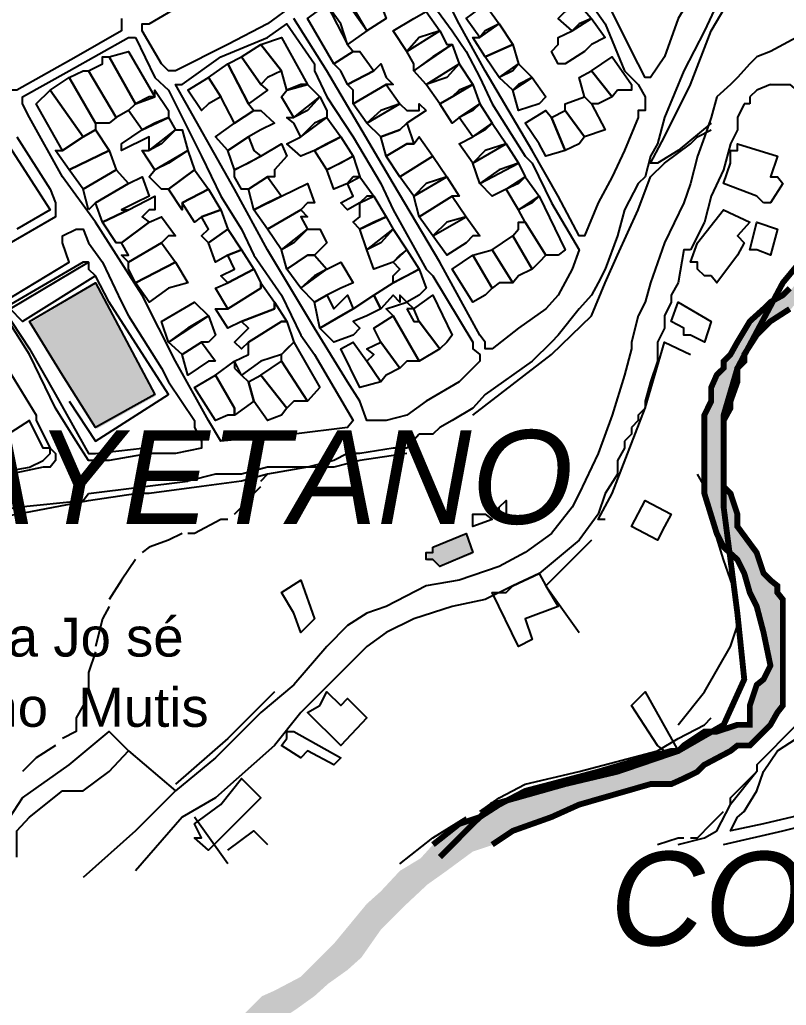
# Model space of a CAD drawing. Header units: millimetres. Extents: x -3588 to 75209, y -3737 to 38254.
# Drawn here: x 27643 to 27800.1, y 4763.8 to 4965.9 of the extents above; entities that cross this region are included whole.
import ezdxf

# ---------------------------------------------------------------- set-up
doc = ezdxf.new("R2010")
doc.units = ezdxf.units.MM
for name, color, linetype in [('H', 250, 'Continuous'), ('P', 253, 'Continuous'), ('T', 7, 'Continuous')]:
    doc.layers.add(name, color=color, linetype=linetype)

msp = doc.modelspace()

# ---------------------------------------------------------------- hatches: boundary and pattern name
at = {"layer": 'H', "linetype": 'Continuous'}
for points in [[(27844.298, 4964.743), (27844.298, 4956.565), (27840.345, 4952.612), (27836.104, 4948.659), (27832.151, 4945.826), (27830.743, 4941.889), (27828.198, 4940.465), (27826.79, 4937.648), (27822.565, 4933.695), (27820.021, 4928.334), (27817.188, 4925.501), (27815.78, 4922.685), (27814.659, 4920.14), (27811.827, 4917.323), (27810.418, 4914.779), (27807.874, 4913.371), (27807.874, 4911.962), (27806.465, 4910.554), (27805.057, 4909.13), (27802.24, 4908.009), (27801.104, 4906.601), (27796.863, 4903.768), (27794.335, 4901.24), (27791.502, 4896.999), (27791.502, 4895.59), (27790.094, 4894.454), (27790.094, 4891.638), (27788.685, 4887.685), (27788.685, 4886.276), (27787.549, 4883.444), (27787.549, 4880.915), (27787.549, 4879.491), (27787.549, 4875.266), (27787.549, 4872.721), (27787.549, 4869.904), (27788.685, 4868.48), (27790.094, 4864.527), (27790.094, 4861.711), (27794.335, 4856.349), (27795.455, 4852.396), (27796.863, 4850.988), (27798.287, 4849.58), (27798.287, 4848.155), (27799.696, 4847.035), (27799.696, 4842.794), (27799.696, 4838.841), (27799.696, 4836.025), (27799.696, 4833.48), (27799.696, 4829.255), (27799.696, 4825.302), (27798.287, 4823.878), (27796.863, 4821.061), (27794.335, 4818.517), (27792.91, 4817.108), (27790.094, 4817.108), (27788.685, 4815.7), (27783.324, 4813.155), (27781.916, 4811.747), (27779.371, 4810.339), (27776.538, 4808.93), (27772.586, 4808.93), (27757.638, 4804.977), (27752.261, 4802.145), (27748.036, 4800.736), (27744.083, 4799.616), (27740.13, 4796.784), (27735.889, 4795.375), (27730.528, 4791.422), (27726.575, 4788.606), (27722.35, 4784.653), (27716.989, 4779.291), (27713.036, 4773.642), (27710.203, 4771.098), (27706.25, 4768.281), (27703.433, 4765.736), (27699.481, 4762.904), (27695.24, 4760.087), (27691.287, 4758.967), (27687.062, 4756.134), (27684.517, 4754.726), (27683.109, 4753.317), (27681.7, 4752.181), (27681.7, 4750.773), (27680.292, 4749.365), (27680.292, 4747.956), (27679.156, 4746.532), (27676.339, 4745.412), (27674.915, 4745.412), (27674.915, 4744.003), (27672.386, 4742.579), (27670.962, 4741.171), (27668.145, 4738.642), (27665.601, 4735.809), (27664.192, 4732.993), (27662.784, 4732.993), (27659.967, 4731.856), (27656.014, 4729.04), (27653.182, 4727.631), (27649.229, 4725.087), (27647.821, 4725.087), (27647.821, 4723.679), (27646.412, 4722.254), (27646.412, 4720.846), (27646.412, 4718.317), (27645.276, 4714.076), (27645.276, 4710.123), (27645.276, 4705.882), (27645.276, 4704.762), (27645.276, 4703.354), (27643.868, 4701.93), (27642.459, 4699.113), (27641.051, 4697.993), (27638.506, 4696.568), (27635.69, 4696.568), (27634.265, 4696.568), (27628.904, 4696.568), (27626.088, 4696.568), (27623.543, 4697.993), (27622.135, 4697.993), (27620.726, 4699.113), (27619.318, 4700.521), (27619.318, 4701.93), (27618.182, 4705.882), (27616.773, 4711.532), (27616.773, 4714.076), (27615.365, 4716.893), (27613.941, 4722.254), (27611.412, 4726.207), (27609.988, 4727.631), (27609.988, 4729.04), (27608.579, 4729.04), (27604.627, 4730.448), (27601.81, 4730.448), (27600.402, 4730.448), (27598.993, 4729.04), (27597.857, 4727.631), (27596.449, 4726.207), (27595.04, 4725.087), (27593.616, 4723.679), (27592.208, 4719.438), (27591.087, 4716.893), (27588.255, 4711.532), (27585.438, 4705.882), (27584.302, 4700.521), (27582.894, 4696.568), (27582.894, 4695.16), (27584.302, 4693.752), (27584.302, 4692.343), (27585.438, 4691.207), (27586.846, 4689.799), (27589.663, 4688.39), (27593.616, 4685.558), (27597.857, 4683.029), (27600.402, 4680.196), (27601.81, 4677.668), (27603.218, 4676.244), (27603.218, 4673.427), (27603.218, 4672.019), (27603.218, 4669.474), (27603.218, 4668.066), (27603.218, 4665.233), (27600.402, 4662.704), (27597.857, 4657.343), (27595.04, 4653.102), (27586.846, 4643.788), (27578.669, 4634.186), (27571.883, 4626.008), (27565.113, 4617.814), (27558.344, 4611.044), (27557.208, 4608.5), (27555.799, 4605.683), (27549.014, 4594.945), (27546.197, 4589.583), (27543.652, 4585.358), (27542.244, 4583.934), (27539.427, 4582.814), (27535.475, 4581.406), (27531.234, 4579.981), (27528.689, 4579.981), (27527.281, 4579.981), (27524.464, 4579.981), (27523.328, 4579.981), (27521.919, 4579.981), (27517.694, 4581.406), (27515.15, 4582.814), (27510.909, 4586.767), (27508.364, 4588.175), (27505.548, 4588.175), (27504.139, 4588.175), (27501.595, 4588.175), (27496.233, 4586.767), (27488.04, 4585.358), (27482.678, 4583.934), (27475.909, 4582.814), (27470.259, 4581.406), (27464.898, 4581.406), (27462.354, 4581.406), (27459.537, 4582.814), (27456.72, 4583.934), (27452.767, 4585.358), (27449.935, 4588.175), (27447.39, 4590.72), (27444.573, 4593.536), (27442.029, 4594.945), (27437.804, 4598.898), (27432.443, 4603.139), (27429.61, 4604.259), (27427.065, 4607.092), (27422.84, 4612.453), (27421.704, 4615.269), (27421.704, 4616.694), (27422.84, 4616.694), (27425.657, 4617.814), (27427.065, 4617.814), (27428.49, 4616.694), (27429.61, 4616.694), (27431.018, 4615.269), (27433.851, 4612.453), (27437.804, 4608.5), (27442.029, 4604.259), (27444.573, 4601.73), (27448.814, 4597.489), (27452.767, 4594.945), (27455.584, 4593.536), (27458.129, 4590.72), (27462.354, 4589.583), (27464.898, 4588.175), (27467.715, 4588.175), (27471.668, 4588.175), (27477.045, 4588.175), (27485.223, 4589.583), (27489.464, 4589.583), (27493.417, 4590.72), (27496.233, 4592.128), (27498.778, 4593.536), (27503.003, 4592.128), (27505.548, 4592.128), (27509.789, 4590.72), (27512.317, 4589.583), (27515.15, 4588.175), (27517.694, 4583.934), (27524.464, 4585.358), (27530.113, 4585.358), (27534.066, 4586.767), (27539.427, 4588.175), (27543.652, 4594.945), (27547.605, 4600.306), (27550.438, 4607.092), (27554.391, 4613.861), (27558.344, 4619.222), (27562.569, 4624.584), (27569.338, 4632.777), (27584.302, 4647.741), (27589.663, 4654.511), (27592.208, 4659.872), (27593.616, 4661.28), (27595.04, 4664.113), (27595.04, 4666.657), (27596.449, 4669.474), (27596.449, 4672.019), (27595.04, 4674.835), (27593.616, 4676.244), (27592.208, 4678.788), (27589.663, 4681.605), (27585.438, 4684.437), (27581.485, 4686.982), (27578.669, 4688.39), (27578.669, 4689.799), (27577.532, 4691.207), (27577.532, 4693.752), (27577.532, 4697.993), (27577.532, 4701.93), (27580.077, 4708.715), (27582.894, 4712.668), (27585.438, 4716.893), (27586.846, 4720.846), (27589.663, 4726.207), (27592.208, 4729.04), (27593.616, 4730.448), (27595.04, 4731.856), (27596.449, 4732.993), (27597.857, 4732.993), (27600.402, 4734.401), (27603.218, 4734.401), (27607.171, 4734.401), (27611.412, 4732.993), (27612.532, 4732.993), (27613.941, 4730.448), (27615.365, 4727.631), (27618.182, 4725.087), (27620.726, 4716.893), (27623.543, 4712.668), (27623.543, 4708.715), (27624.951, 4707.307), (27624.951, 4704.762), (27626.088, 4703.354), (27626.088, 4701.93), (27628.904, 4700.521), (27630.313, 4699.113), (27631.737, 4699.113), (27632.857, 4699.113), (27635.69, 4700.521), (27638.506, 4701.93), (27639.643, 4703.354), (27641.051, 4704.762), (27642.459, 4705.882), (27642.459, 4708.715), (27642.459, 4710.123), (27642.459, 4712.668), (27642.459, 4715.485), (27642.459, 4719.438), (27643.868, 4722.254), (27645.276, 4723.679), (27645.276, 4725.087), (27647.821, 4727.631), (27650.637, 4729.04), (27653.182, 4730.448), (27654.59, 4731.856), (27657.423, 4732.993), (27659.967, 4734.401), (27662.784, 4737.218), (27664.192, 4738.642), (27666.737, 4741.171), (27668.145, 4744.003), (27670.962, 4745.412), (27672.386, 4746.532), (27674.915, 4749.365), (27674.915, 4752.181), (27676.339, 4752.181), (27677.748, 4753.317), (27679.156, 4753.317), (27681.7, 4756.134), (27683.109, 4757.542), (27684.517, 4758.967), (27685.925, 4760.087), (27687.062, 4760.087), (27688.47, 4761.495), (27691.287, 4764.328), (27692.711, 4765.736), (27695.24, 4766.857), (27700.617, 4769.689), (27703.433, 4772.506), (27707.386, 4776.459), (27714.156, 4784.653), (27716.989, 4787.181), (27720.942, 4791.422), (27725.167, 4793.967), (27727.711, 4796.784), (27733.36, 4800.736), (27737.313, 4802.145), (27741.266, 4804.977), (27746.9, 4807.506), (27752.261, 4808.93), (27761.591, 4811.747), (27771.177, 4814.292), (27776.538, 4815.7), (27777.963, 4815.7), (27779.371, 4817.108), (27783.324, 4819.941), (27784.732, 4819.941), (27786.141, 4819.941), (27790.094, 4821.061), (27791.502, 4821.061), (27792.91, 4821.061), (27792.91, 4822.469), (27792.91, 4825.302), (27794.335, 4829.255), (27795.455, 4830.663), (27796.863, 4833.48), (27795.455, 4840.266), (27794.335, 4845.627), (27792.91, 4848.155), (27791.502, 4852.396), (27790.094, 4854.941), (27787.549, 4857.758), (27786.141, 4860.59), (27783.324, 4868.48), (27783.324, 4869.904), (27783.324, 4872.721), (27783.324, 4875.266), (27783.324, 4879.491), (27783.324, 4882.035), (27783.324, 4884.852), (27784.732, 4887.685), (27784.732, 4890.229), (27786.141, 4893.046), (27787.549, 4894.454), (27787.549, 4895.59), (27788.685, 4896.999), (27790.094, 4899.815), (27792.91, 4903.768), (27795.455, 4906.601), (27796.863, 4908.009), (27799.696, 4909.13), (27801.104, 4910.554), (27802.24, 4911.962), (27803.649, 4911.962), (27805.057, 4913.371), (27806.465, 4914.779), (27809.01, 4917.323), (27809.01, 4918.732), (27810.418, 4920.14), (27811.827, 4921.564), (27813.235, 4924.093), (27813.235, 4925.501), (27814.659, 4926.926), (27815.78, 4928.334), (27815.78, 4929.454), (27815.78, 4932.287), (27817.188, 4933.695), (27818.612, 4935.104), (27820.021, 4937.648), (27821.429, 4940.465), (27822.565, 4941.889), (27821.429, 4943.009), (27821.429, 4944.418), (27822.565, 4945.826), (27823.973, 4947.25), (27825.382, 4949.779), (27826.79, 4949.779), (27828.198, 4951.203), (27829.335, 4952.612), (27832.151, 4955.428), (27834.984, 4957.973), (27838.937, 4960.79), (27840.345, 4962.214), (27844.298, 4964.743), (27844.298, 4964.743)], [(27658.831, 4882.035), (27645.276, 4903.768), (27658.831, 4911.962), (27670.962, 4888.805), (27658.831, 4882.035), (27658.831, 4882.035)], [(27727.711, 4857.758), (27734.481, 4860.59), (27735.889, 4856.349), (27729.119, 4853.805), (27727.711, 4854.941), (27726.575, 4854.941), (27726.575, 4856.349), (27727.711, 4856.349), (27727.711, 4857.758), (27727.711, 4857.758)]]:
    msp.add_hatch(color=256, dxfattribs=at).paths.add_polyline_path(points)

# ---------------------------------------------------------------- linework, layer by layer
at = {"layer": 'P'}
for points in [[(27769.769, 5011.041), (27772.313, 5005.68), (27775.13, 5001.439), (27776.538, 4997.486), (27780.491, 4990.717), (27785.853, 4982.539), (27784.732, 4981.114), (27781.916, 4977.161), (27780.491, 4970.392), (27777.963, 4966.151), (27775.13, 4958.261), (27772.313, 4954.02), (27771.177, 4954.02), (27769.769, 4956.837), (27762.999, 4970.392), (27756.214, 4981.114), (27749.444, 4992.125), (27742.675, 5005.68), (27744.083, 5006.8), (27764.408, 5019.235), (27765.528, 5019.235), (27765.528, 5016.402), (27769.769, 5011.041)], [(27663.904, 4966.151), (27663.904, 4965.031), (27663.904, 4963.622), (27654.59, 4958.261), (27642.459, 4951.475), (27641.051, 4951.475), (27639.643, 4952.612), (27635.69, 4958.261), (27627.496, 4974.345)], [(27760.167, 4968.983), (27762.999, 4965.031), (27766.952, 4955.428), (27769.769, 4952.612), (27771.177, 4950.067), (27771.177, 4947.25), (27769.769, 4947.25), (27769.769, 4945.826), (27766.952, 4939.057), (27764.408, 4933.695), (27761.591, 4928.334), (27758.758, 4921.564), (27757.638, 4921.564), (27753.397, 4929.742), (27748.036, 4939.057), (27738.434, 4955.428), (27733.072, 4965.031), (27727.711, 4975.753)], [(27724.878, 4972.936), (27731.664, 4963.622), (27734.481, 4959.381), (27737.313, 4954.02), (27739.842, 4948.659), (27746.628, 4937.936), (27748.036, 4936.512), (27751.989, 4928.334), (27757.638, 4918.732), (27756.214, 4914.779), (27753.397, 4909.418), (27750.852, 4906.601), (27745.203, 4902.648), (27739.842, 4898.407), (27738.434, 4898.407), (27738.434, 4899.815), (27737.313, 4901.24), (27729.119, 4916.187), (27719.517, 4932.287), (27705.978, 4955.428), (27699.193, 4966.151)], [(27711.339, 4967.575), (27710.203, 4970.392), (27714.156, 4972.936), (27716.989, 4968.983), (27718.109, 4966.151), (27714.156, 4963.622), (27711.339, 4967.575)], [(27708.795, 4965.031), (27705.978, 4968.983), (27710.203, 4970.392), (27714.156, 4963.622), (27710.203, 4960.79), (27708.795, 4965.031)], [(27784.732, 4944.706), (27777.963, 4939.057), (27773.722, 4936.512), (27772.313, 4936.512), (27775.13, 4941.889), (27780.491, 4952.612), (27784.732, 4963.622), (27788.685, 4970.392)], [(27699.193, 4968.983), (27693.831, 4965.031), (27685.653, 4960.79), (27674.915, 4955.428), (27673.507, 4955.428), (27672.098, 4956.837), (27668.145, 4963.622), (27668.145, 4965.031), (27669.554, 4965.031), (27676.339, 4968.983)], [(27710.203, 4960.79), (27711.339, 4959.381), (27707.386, 4956.837), (27702.025, 4966.151), (27705.978, 4968.983), (27710.203, 4960.79)], [(27738.434, 4963.622), (27737.313, 4962.214), (27734.481, 4966.151), (27738.434, 4968.983), (27741.266, 4965.031), (27738.434, 4963.622)], [(27757.638, 4965.031), (27756.214, 4963.622), (27753.397, 4966.151), (27754.805, 4967.575), (27757.638, 4968.983), (27760.167, 4966.151), (27757.638, 4965.031)], [(27785.853, 4968.983), (27783.324, 4963.622)], [(27724.878, 4962.214), (27722.35, 4959.381), (27719.517, 4963.622), (27723.758, 4966.151), (27726.303, 4967.575), (27729.119, 4963.622), (27724.878, 4962.214)], [(27693.831, 4962.214), (27697.784, 4965.031), (27703.433, 4956.837), (27703.433, 4955.428), (27705.978, 4950.067), (27711.339, 4941.889), (27716.989, 4932.287), (27719.517, 4926.926), (27726.303, 4914.779), (27727.711, 4913.371), (27735.889, 4899.815), (27735.889, 4898.407), (27737.313, 4897.287), (27737.313, 4895.863), (27733.072, 4891.638), (27726.303, 4887.685), (27722.35, 4884.852), (27718.109, 4883.732), (27715.564, 4883.732), (27714.156, 4883.732), (27712.748, 4887.685), (27710.203, 4891.638), (27703.433, 4902.648), (27693.831, 4918.732), (27687.062, 4931.151), (27674.915, 4952.612), (27676.339, 4952.612), (27684.229, 4958.261), (27693.831, 4962.214)], [(27738.434, 4958.261), (27735.889, 4962.214), (27737.313, 4962.214), (27741.266, 4965.031), (27744.083, 4960.79), (27738.434, 4958.261)], [(27760.167, 4960.79), (27758.758, 4959.381), (27754.805, 4956.837), (27753.397, 4956.837), (27751.989, 4959.381), (27753.397, 4960.79), (27753.397, 4962.214), (27756.214, 4963.622), (27760.167, 4966.151), (27762.999, 4962.214), (27760.167, 4960.79)], [(27666.737, 4962.214), (27670.69, 4954.02), (27673.507, 4951.475), (27680.292, 4937.936), (27684.229, 4929.742), (27688.47, 4922.973), (27691.015, 4917.612), (27696.664, 4909.418), (27700.617, 4901.24), (27703.433, 4897.287), (27707.386, 4890.501), (27711.339, 4883.732), (27710.203, 4882.323), (27699.193, 4880.915), (27684.229, 4879.491), (27681.7, 4883.732), (27674.915, 4895.863), (27668.145, 4909.418), (27658.543, 4924.381), (27651.774, 4933.695), (27645.004, 4945.826), (27643.58, 4948.659), (27643.58, 4950.067), (27653.182, 4955.428), (27665.329, 4962.214), (27666.737, 4962.214)], [(27700.617, 4952.612), (27697.784, 4951.475), (27696.664, 4955.428), (27692.423, 4960.79), (27696.664, 4962.214), (27702.025, 4952.612), (27700.617, 4952.612)], [(27727.711, 4958.261), (27723.758, 4955.428), (27723.758, 4956.837), (27722.35, 4959.381), (27729.119, 4963.622), (27730.528, 4960.79), (27731.664, 4960.79), (27727.711, 4958.261)], [(27783.324, 4963.622), (27779.083, 4955.428)], [(27802.24, 4962.214), (27796.863, 4959.381), (27794.047, 4958.261), (27792.638, 4956.837)], [(27693.831, 4954.02), (27692.423, 4952.612), (27688.47, 4958.261), (27692.423, 4960.79), (27696.664, 4955.428), (27693.831, 4954.02)], [(27730.528, 4954.02), (27726.303, 4952.612), (27723.758, 4955.428), (27731.664, 4960.79), (27733.072, 4956.837), (27730.528, 4954.02)], [(27744.083, 4955.428), (27741.266, 4954.02), (27738.434, 4958.261), (27744.083, 4960.79), (27745.203, 4956.837), (27744.083, 4955.428)], [(27665.329, 4947.25), (27662.784, 4945.826), (27657.135, 4955.428), (27659.967, 4956.837), (27659.967, 4958.261), (27661.376, 4958.261), (27666.737, 4948.659), (27665.329, 4947.25)], [(27669.554, 4950.067), (27666.737, 4948.659), (27661.376, 4958.261), (27665.329, 4959.381), (27670.69, 4950.067), (27669.554, 4950.067)], [(27692.423, 4952.612), (27693.831, 4951.475), (27689.878, 4948.659), (27685.653, 4956.837), (27688.47, 4958.261), (27692.423, 4952.612)], [(27708.795, 4955.428), (27707.386, 4956.837), (27711.339, 4959.381), (27712.748, 4959.381), (27715.564, 4955.428), (27710.203, 4952.612), (27708.795, 4955.428)], [(27765.528, 4951.475), (27764.408, 4950.067), (27760.167, 4955.428), (27764.408, 4958.261), (27768.361, 4952.612), (27768.361, 4951.475), (27765.528, 4951.475)], [(27689.878, 4948.659), (27691.015, 4947.25), (27687.062, 4944.706), (27684.229, 4950.067), (27681.7, 4954.02), (27685.653, 4956.837), (27689.878, 4948.659)], [(27718.109, 4952.612), (27711.339, 4948.659), (27711.339, 4951.475), (27710.203, 4952.612), (27715.564, 4955.428), (27716.989, 4956.837), (27718.109, 4954.02), (27719.517, 4952.612), (27718.109, 4952.612)], [(27733.072, 4951.475), (27731.664, 4950.067), (27729.119, 4948.659), (27726.303, 4952.612), (27733.072, 4956.837), (27735.889, 4952.612), (27733.072, 4951.475)], [(27745.203, 4952.612), (27744.083, 4951.475), (27741.266, 4954.02), (27745.203, 4956.837), (27748.036, 4954.02), (27745.203, 4952.612)], [(27792.638, 4956.837), (27790.094, 4954.02)], [(27661.376, 4944.706), (27658.543, 4944.706), (27653.182, 4954.02), (27656.014, 4955.428), (27657.135, 4955.428), (27662.784, 4945.826), (27661.376, 4944.706)], [(27761.591, 4948.659), (27760.167, 4948.659), (27758.758, 4950.067), (27757.638, 4954.02), (27760.167, 4955.428), (27764.408, 4950.067), (27761.591, 4948.659)], [(27779.083, 4955.428), (27775.13, 4945.826)], [(27658.543, 4943.298), (27656.014, 4941.889), (27649.229, 4951.475), (27653.182, 4954.02), (27658.543, 4944.706), (27658.543, 4943.298)], [(27681.7, 4948.659), (27680.292, 4947.25), (27677.459, 4951.475), (27681.7, 4954.02), (27684.229, 4950.067), (27681.7, 4948.659)], [(27702.025, 4947.25), (27699.193, 4945.826), (27696.664, 4950.067), (27697.784, 4951.475), (27702.025, 4952.612), (27704.554, 4950.067), (27702.025, 4947.25)], [(27716.989, 4947.25), (27714.156, 4944.706), (27711.339, 4948.659), (27718.109, 4952.612), (27720.942, 4948.659), (27716.989, 4947.25)], [(27735.889, 4947.25), (27733.072, 4945.826), (27731.664, 4944.706), (27729.119, 4948.659), (27731.664, 4950.067), (27735.889, 4952.612), (27737.313, 4948.659), (27735.889, 4947.25)], [(27749.444, 4948.659), (27745.203, 4947.25), (27744.083, 4951.475), (27748.036, 4954.02), (27750.852, 4950.067), (27749.444, 4948.659)], [(27788.685, 4952.612), (27785.853, 4950.067)], [(27790.094, 4954.02), (27788.685, 4952.612)], [(27796.863, 4952.612), (27794.047, 4951.475), (27792.638, 4950.067)], [(27796.863, 4952.612), (27798.287, 4952.612), (27800.816, 4952.612), (27802.24, 4951.475), (27805.057, 4951.475), (27806.177, 4950.067)], [(27651.774, 4939.057), (27646.412, 4948.659), (27649.229, 4951.475), (27656.014, 4941.889), (27651.774, 4939.057)], [(27670.69, 4944.706), (27668.145, 4943.298), (27665.329, 4947.25), (27666.737, 4948.659), (27670.69, 4950.067), (27670.69, 4951.475), (27673.507, 4947.25), (27673.507, 4945.826), (27670.69, 4944.706)], [(27703.433, 4944.706), (27700.617, 4941.889), (27699.193, 4944.706), (27697.784, 4945.826), (27699.193, 4945.826), (27704.554, 4950.067), (27705.978, 4947.25), (27705.978, 4945.826), (27703.433, 4944.706)], [(27760.167, 4948.659), (27762.999, 4943.298), (27758.758, 4941.889), (27754.805, 4947.25), (27754.805, 4948.659), (27758.758, 4950.067), (27760.167, 4948.659)], [(27785.853, 4950.067), (27784.732, 4945.826)], [(27792.638, 4950.067), (27792.638, 4948.659)], [(27726.303, 4947.25), (27722.35, 4944.706), (27720.942, 4943.298), (27716.989, 4941.889), (27714.156, 4944.706), (27720.942, 4948.659), (27722.35, 4947.25), (27723.758, 4947.25), (27724.878, 4947.25), (27724.878, 4948.659), (27726.303, 4947.25)], [(27738.434, 4943.298), (27735.889, 4941.889), (27733.072, 4945.826), (27737.313, 4948.659), (27739.842, 4944.706), (27738.434, 4943.298)], [(27791.502, 4948.659), (27790.094, 4945.826)], [(27792.638, 4948.659), (27791.502, 4948.659)], [(27692.423, 4943.298), (27689.878, 4941.889), (27685.653, 4939.057), (27683.109, 4941.889), (27687.062, 4944.706), (27691.015, 4947.25), (27692.423, 4947.25), (27695.24, 4944.706), (27692.423, 4943.298)], [(27749.444, 4940.465), (27746.628, 4944.706), (27750.852, 4947.25), (27751.989, 4945.826), (27754.805, 4939.057), (27750.852, 4937.936), (27749.444, 4940.465)], [(27757.638, 4940.465), (27754.805, 4939.057), (27751.989, 4945.826), (27754.805, 4947.25), (27758.758, 4941.889), (27757.638, 4940.465)], [(27672.098, 4940.465), (27669.554, 4939.057), (27669.554, 4941.889), (27663.904, 4939.057), (27663.904, 4940.465), (27668.145, 4943.298), (27673.507, 4945.826), (27674.915, 4943.298), (27672.098, 4940.465)], [(27705.978, 4940.465), (27703.433, 4939.057), (27700.617, 4937.936), (27697.784, 4940.465), (27700.617, 4941.889), (27705.978, 4945.826), (27708.795, 4941.889), (27705.978, 4940.465)], [(27723.758, 4940.465), (27722.35, 4940.465), (27718.109, 4937.936), (27716.989, 4941.889), (27720.942, 4943.298), (27722.35, 4944.706), (27723.758, 4940.465)], [(27738.434, 4939.057), (27735.889, 4936.512), (27733.072, 4940.465), (27735.889, 4941.889), (27739.842, 4944.706), (27742.675, 4940.465), (27738.434, 4939.057)], [(27775.13, 4945.826), (27773.722, 4940.465), (27772.313, 4937.936)], [(27784.732, 4945.826), (27783.324, 4941.889)], [(27790.094, 4944.706), (27790.094, 4943.298), (27788.685, 4940.465)], [(27790.094, 4945.826), (27790.094, 4944.706)], [(27653.182, 4935.104), (27650.365, 4939.057), (27651.774, 4939.057), (27656.014, 4941.889), (27658.543, 4943.298), (27661.376, 4939.057), (27653.182, 4935.104)], [(27673.507, 4936.512), (27670.69, 4935.104), (27668.145, 4939.057), (27669.554, 4939.057), (27674.915, 4943.298), (27676.339, 4943.298), (27677.459, 4939.057), (27673.507, 4936.512)], [(27735.889, 4884.852), (27751.989, 4897.287), (27760.167, 4905.177), (27762.999, 4911.962), (27765.528, 4917.612), (27769.769, 4926.926), (27772.313, 4933.695), (27775.13, 4936.512), (27780.491, 4940.465), (27781.916, 4941.889), (27784.732, 4943.298)], [(27642.459, 4941.889), (27649.229, 4931.151), (27650.365, 4928.334), (27650.365, 4926.926), (27650.365, 4925.501), (27634.265, 4916.187)], [(27639.643, 4941.889), (27649.229, 4926.926), (27642.459, 4922.973)], [(27689.878, 4936.512), (27687.062, 4935.104), (27685.653, 4939.057), (27689.878, 4941.889), (27691.015, 4939.057), (27692.423, 4937.936), (27689.878, 4936.512)], [(27689.878, 4931.151), (27688.47, 4931.151), (27687.062, 4933.695), (27687.062, 4935.104), (27692.423, 4937.936), (27696.664, 4940.465), (27697.784, 4937.936), (27695.24, 4935.104), (27695.24, 4933.695), (27693.831, 4933.695), (27689.878, 4931.151)], [(27708.795, 4936.512), (27705.978, 4935.104), (27703.433, 4939.057), (27708.795, 4941.889), (27711.339, 4937.936), (27708.795, 4936.512)], [(27720.942, 4933.695), (27718.109, 4937.936), (27722.35, 4940.465), (27723.758, 4940.465), (27724.878, 4941.889), (27727.711, 4937.936), (27720.942, 4933.695)], [(27741.266, 4935.104), (27737.313, 4932.287), (27735.889, 4936.512), (27742.675, 4940.465), (27745.203, 4936.512), (27741.266, 4935.104)], [(27783.324, 4941.889), (27781.916, 4937.936)], [(27795.455, 4928.334), (27794.047, 4929.742), (27787.277, 4932.287), (27788.685, 4936.512), (27788.685, 4939.057), (27790.094, 4939.057), (27790.094, 4940.465), (27798.287, 4937.936), (27796.863, 4933.695), (27798.287, 4933.695), (27799.408, 4932.287), (27796.863, 4928.334), (27795.455, 4928.334)], [(27788.685, 4940.465), (27787.277, 4935.104)], [(27656.014, 4931.151), (27653.182, 4935.104), (27661.376, 4939.057), (27662.784, 4935.104), (27656.014, 4931.151)], [(27678.868, 4935.104), (27673.507, 4931.151), (27672.098, 4931.151), (27669.554, 4933.695), (27670.69, 4935.104), (27677.459, 4939.057), (27678.868, 4935.104)], [(27711.339, 4933.695), (27710.203, 4932.287), (27707.386, 4931.151), (27705.978, 4935.104), (27711.339, 4937.936), (27712.748, 4933.695), (27711.339, 4933.695)], [(27726.303, 4932.287), (27723.758, 4929.742), (27720.942, 4933.695), (27727.711, 4937.936), (27730.528, 4933.695), (27726.303, 4932.287)], [(27772.313, 4937.936), (27771.177, 4933.695)], [(27781.916, 4937.936), (27780.491, 4932.287)], [(27745.203, 4932.287), (27742.675, 4931.151), (27739.842, 4929.742), (27737.313, 4932.287), (27745.203, 4936.512), (27746.628, 4933.695), (27745.203, 4932.287)], [(27657.135, 4926.926), (27656.014, 4931.151), (27662.784, 4935.104), (27665.329, 4932.287), (27658.543, 4928.334), (27657.135, 4926.926)], [(27681.7, 4931.151), (27676.339, 4928.334), (27676.339, 4926.926), (27673.507, 4931.151), (27678.868, 4935.104), (27681.7, 4931.151)], [(27787.277, 4935.104), (27784.732, 4929.742)], [(27666.737, 4928.334), (27663.904, 4926.926), (27665.329, 4926.926), (27659.967, 4924.381), (27658.543, 4928.334), (27665.329, 4932.287), (27668.145, 4933.695), (27669.554, 4929.742), (27666.737, 4928.334)], [(27693.831, 4928.334), (27691.015, 4926.926), (27689.878, 4931.151), (27693.831, 4933.695), (27696.664, 4929.742), (27693.831, 4928.334)], [(27702.025, 4928.334), (27700.617, 4926.926), (27693.831, 4922.973), (27691.015, 4926.926), (27696.664, 4929.742), (27702.025, 4932.287), (27703.433, 4928.334), (27702.025, 4928.334)], [(27714.156, 4929.742), (27712.748, 4928.334), (27710.203, 4926.926), (27708.795, 4928.334), (27711.339, 4929.742), (27710.203, 4932.287), (27712.748, 4933.695), (27715.564, 4929.742), (27714.156, 4929.742)], [(27731.664, 4929.742), (27724.878, 4925.501), (27723.758, 4929.742), (27730.528, 4933.695), (27733.072, 4929.742), (27731.664, 4929.742)], [(27748.036, 4928.334), (27745.203, 4926.926), (27742.675, 4931.151), (27746.628, 4933.695), (27749.444, 4929.742), (27748.036, 4928.334)], [(27771.177, 4933.695), (27769.769, 4932.287), (27766.952, 4926.926)], [(27780.491, 4932.287), (27779.083, 4928.334)], [(27684.229, 4926.926), (27680.292, 4925.501), (27678.868, 4924.381), (27676.339, 4928.334), (27681.7, 4931.151), (27684.229, 4926.926)], [(27669.554, 4926.926), (27668.145, 4925.501), (27669.554, 4924.381), (27663.904, 4920.14), (27662.784, 4920.14), (27659.967, 4924.381), (27665.329, 4926.926), (27670.69, 4929.742), (27670.69, 4926.926), (27669.554, 4926.926)], [(27715.564, 4924.381), (27712.748, 4922.973), (27711.339, 4924.381), (27712.748, 4925.501), (27712.748, 4928.334), (27715.564, 4929.742), (27718.109, 4925.501), (27715.564, 4924.381)], [(27730.528, 4924.381), (27727.711, 4921.564), (27724.878, 4925.501), (27731.664, 4929.742), (27734.481, 4925.501), (27730.528, 4924.381)], [(27753.397, 4917.612), (27750.852, 4917.612), (27746.628, 4924.381), (27745.203, 4926.926), (27749.444, 4929.742), (27754.805, 4918.732), (27753.397, 4917.612)], [(27779.083, 4928.334), (27775.13, 4920.14)], [(27784.732, 4929.742), (27783.324, 4924.381)], [(27685.653, 4922.973), (27681.7, 4920.14), (27680.292, 4921.564), (27681.7, 4922.973), (27680.292, 4925.501), (27684.229, 4926.926), (27685.653, 4922.973)], [(27699.193, 4920.14), (27696.664, 4918.732), (27693.831, 4922.973), (27700.617, 4926.926), (27702.025, 4925.501), (27700.617, 4925.501), (27702.025, 4922.973), (27699.193, 4920.14)], [(27766.952, 4926.926), (27765.528, 4921.564), (27762.999, 4914.779), (27761.591, 4911.962)], [(27784.732, 4913.371), (27783.324, 4913.371), (27781.916, 4914.779), (27781.916, 4916.187), (27780.491, 4916.187), (27781.916, 4920.14), (27787.277, 4926.926), (27792.638, 4924.381), (27790.094, 4921.564), (27791.502, 4920.14), (27790.094, 4917.612), (27785.853, 4911.962), (27784.732, 4913.371)], [(27673.507, 4921.564), (27672.098, 4920.14), (27665.329, 4916.187), (27663.904, 4917.612), (27665.329, 4917.612), (27663.904, 4920.14), (27669.554, 4924.381), (27672.098, 4925.501), (27674.915, 4921.564), (27673.507, 4921.564)], [(27716.989, 4920.14), (27714.156, 4918.732), (27712.748, 4922.973), (27718.109, 4925.501), (27719.517, 4922.973), (27716.989, 4920.14)], [(27735.889, 4921.564), (27734.481, 4920.14), (27730.528, 4917.612), (27727.711, 4921.564), (27734.481, 4925.501), (27737.313, 4921.564), (27735.889, 4921.564)], [(27749.444, 4916.187), (27748.036, 4914.779), (27744.083, 4921.564), (27745.203, 4922.973), (27745.203, 4924.381), (27746.628, 4924.381), (27750.852, 4917.612), (27749.444, 4916.187)], [(27783.324, 4924.381), (27780.491, 4918.732)], [(27794.047, 4918.732), (27792.638, 4918.732), (27794.047, 4924.381), (27798.287, 4922.973), (27796.863, 4917.612), (27794.047, 4918.732)], [(27639.643, 4908.009), (27653.182, 4916.187), (27651.774, 4920.14), (27651.774, 4921.564), (27654.59, 4922.973), (27656.014, 4922.973), (27657.135, 4920.14)], [(27688.47, 4918.732), (27685.653, 4917.612), (27683.109, 4916.187), (27681.7, 4920.14), (27685.653, 4922.973), (27688.47, 4918.732)], [(27704.554, 4918.732), (27703.433, 4917.612), (27702.025, 4917.612), (27697.784, 4914.779), (27696.664, 4918.732), (27702.025, 4922.973), (27704.554, 4922.973), (27705.978, 4920.14), (27704.554, 4918.732)], [(27720.942, 4917.612), (27719.517, 4916.187), (27715.564, 4914.779), (27714.156, 4918.732), (27719.517, 4922.973), (27722.35, 4918.732), (27720.942, 4917.612)], [(27657.135, 4920.14), (27659.967, 4916.187), (27663.904, 4908.009), (27665.329, 4905.177), (27672.098, 4894.454), (27673.507, 4891.638), (27678.868, 4883.732), (27678.868, 4882.323), (27680.292, 4879.491), (27680.292, 4878.082), (27674.915, 4876.962), (27669.554, 4876.962), (27661.376, 4875.538), (27657.135, 4875.538), (27654.59, 4879.491), (27650.365, 4886.276), (27645.004, 4897.287), (27638.218, 4908.009)], [(27665.329, 4914.779), (27665.329, 4916.187), (27672.098, 4920.14), (27674.915, 4916.187), (27666.737, 4911.962), (27665.329, 4914.779)], [(27745.203, 4913.371), (27744.083, 4911.962), (27739.842, 4918.732), (27744.083, 4921.564), (27748.036, 4914.779), (27745.203, 4913.371)], [(27775.13, 4920.14), (27772.313, 4911.962)], [(27691.015, 4914.779), (27685.653, 4911.962), (27684.229, 4913.371), (27687.062, 4914.779), (27685.653, 4917.612), (27688.47, 4918.732), (27691.015, 4914.779)], [(27722.35, 4913.371), (27719.517, 4911.962), (27719.517, 4913.371), (27720.942, 4914.779), (27719.517, 4916.187), (27722.35, 4918.732), (27724.878, 4914.779), (27722.35, 4913.371)], [(27741.266, 4911.962), (27739.842, 4910.826), (27735.889, 4917.612), (27739.842, 4918.732), (27744.083, 4911.962), (27741.266, 4911.962)], [(27780.491, 4918.732), (27779.083, 4918.732), (27777.963, 4911.962), (27776.538, 4909.418)], [(27657.135, 4916.187), (27656.014, 4916.187), (27639.643, 4906.601), (27645.004, 4898.407), (27650.365, 4889.093), (27657.135, 4876.962), (27658.543, 4876.962), (27668.145, 4878.082), (27669.554, 4876.962)], [(27657.135, 4914.779), (27658.543, 4913.371), (27643.58, 4904.056), (27641.051, 4906.601), (27657.135, 4916.187), (27657.135, 4914.779)], [(27673.507, 4910.826), (27669.554, 4908.009), (27666.737, 4911.962), (27674.915, 4916.187), (27677.459, 4911.962), (27673.507, 4910.826)], [(27703.433, 4913.371), (27700.617, 4910.826), (27697.784, 4914.779), (27702.025, 4917.612), (27703.433, 4917.612), (27705.978, 4914.779), (27703.433, 4913.371)], [(27708.795, 4910.826), (27705.978, 4909.418), (27703.433, 4908.009), (27700.617, 4910.826), (27705.978, 4914.779), (27708.795, 4916.187), (27711.339, 4911.962), (27708.795, 4910.826)], [(27738.434, 4909.418), (27735.889, 4908.009), (27731.664, 4914.779), (27735.889, 4917.612), (27739.842, 4910.826), (27738.434, 4909.418)], [(27653.182, 4887.685), (27658.543, 4879.491), (27673.507, 4889.093), (27661.376, 4908.009), (27658.543, 4913.371), (27657.135, 4914.779)], [(27692.423, 4910.826), (27685.653, 4906.601), (27683.109, 4910.826), (27685.653, 4911.962), (27691.015, 4914.779), (27692.423, 4911.962), (27692.423, 4910.826)], [(27724.878, 4909.418), (27722.35, 4908.009), (27720.942, 4909.418), (27720.942, 4908.009), (27719.517, 4909.418), (27716.989, 4906.601), (27715.564, 4909.418), (27719.517, 4911.962), (27724.878, 4914.779), (27726.303, 4910.826), (27724.878, 4909.418)], [(27651.774, 4893.046), (27645.004, 4904.056), (27658.543, 4911.962), (27670.69, 4889.093), (27658.543, 4882.323), (27651.774, 4893.046)], [(27695.24, 4908.009), (27695.24, 4906.601), (27688.47, 4904.056), (27685.653, 4902.648), (27683.109, 4906.601), (27685.653, 4906.601), (27692.423, 4910.826), (27692.423, 4911.962), (27695.24, 4908.009)], [(27761.591, 4911.962), (27760.167, 4909.418), (27757.638, 4906.601)], [(27772.313, 4911.962), (27771.177, 4908.009)], [(27677.459, 4902.648), (27673.507, 4899.815), (27672.098, 4904.056), (27678.868, 4908.009), (27681.7, 4905.177), (27677.459, 4902.648)], [(27696.664, 4904.056), (27689.878, 4899.815), (27688.47, 4898.407), (27687.062, 4899.815), (27689.878, 4902.648), (27688.47, 4904.056), (27695.24, 4906.601), (27695.24, 4908.009), (27697.784, 4904.056), (27696.664, 4904.056)], [(27708.795, 4905.177), (27704.554, 4902.648), (27703.433, 4908.009), (27705.978, 4909.418), (27707.386, 4906.601), (27710.203, 4909.418), (27711.339, 4906.601), (27708.795, 4905.177)], [(27714.156, 4905.177), (27711.339, 4904.056), (27712.748, 4902.648), (27711.339, 4901.24), (27707.386, 4899.815), (27704.554, 4902.648), (27711.339, 4906.601), (27715.564, 4909.418), (27716.989, 4906.601), (27714.156, 4905.177)], [(27722.35, 4906.601), (27723.758, 4904.056), (27724.878, 4904.056), (27729.119, 4898.407), (27724.878, 4895.863), (27719.517, 4905.177), (27718.109, 4906.601), (27722.35, 4908.009), (27723.758, 4906.601), (27722.35, 4906.601)], [(27730.528, 4899.815), (27729.119, 4898.407), (27724.878, 4904.056), (27723.758, 4906.601), (27727.711, 4909.418), (27731.664, 4901.24), (27730.528, 4899.815)], [(27771.177, 4908.009), (27769.769, 4905.177)], [(27776.538, 4909.418), (27776.538, 4908.009), (27775.13, 4905.177)], [(27780.491, 4901.24), (27779.083, 4901.24), (27779.083, 4902.648), (27776.538, 4904.056), (27777.963, 4908.009), (27784.732, 4904.056), (27783.324, 4899.815), (27780.491, 4901.24)], [(27757.638, 4906.601), (27753.397, 4901.24)], [(27681.7, 4899.815), (27680.292, 4899.815), (27676.339, 4897.287), (27673.507, 4899.815), (27681.7, 4905.177), (27683.109, 4901.24), (27681.7, 4899.815)], [(27699.193, 4899.815), (27696.664, 4897.287), (27692.423, 4895.863), (27688.47, 4893.046), (27687.062, 4895.863), (27689.878, 4897.287), (27689.878, 4899.815), (27696.664, 4904.056), (27697.784, 4904.056), (27699.193, 4899.815)], [(27722.35, 4895.863), (27720.942, 4894.454), (27716.989, 4899.815), (27715.564, 4902.648), (27719.517, 4905.177), (27724.878, 4895.863), (27722.35, 4895.863)], [(27769.769, 4905.177), (27768.361, 4899.815)], [(27775.13, 4905.177), (27775.13, 4902.648)], [(27775.13, 4902.648), (27773.722, 4899.815), (27773.722, 4898.407)], [(27683.109, 4895.863), (27681.7, 4895.863), (27677.459, 4893.046), (27676.339, 4897.287), (27680.292, 4899.815), (27683.109, 4895.863)], [(27704.554, 4890.501), (27702.025, 4887.685), (27696.664, 4895.863), (27696.664, 4897.287), (27697.784, 4898.407), (27699.193, 4899.815), (27704.554, 4890.501)], [(27714.156, 4895.863), (27716.989, 4891.638), (27712.748, 4890.501), (27708.795, 4898.407), (27711.339, 4899.815), (27714.156, 4895.863)], [(27718.109, 4893.046), (27716.989, 4891.638), (27714.156, 4895.863), (27715.564, 4897.287), (27714.156, 4898.407), (27716.989, 4899.815), (27720.942, 4894.454), (27718.109, 4893.046)], [(27753.397, 4901.24), (27751.989, 4899.815), (27748.036, 4895.863)], [(27764.408, 4868.768), (27771.177, 4886.276), (27775.13, 4899.815), (27780.491, 4897.287)], [(27768.361, 4899.815), (27768.361, 4898.407)], [(27768.361, 4898.407), (27766.952, 4893.046), (27764.408, 4884.852)], [(27773.722, 4898.407), (27773.722, 4895.863), (27772.313, 4891.638)], [(27639.643, 4895.863), (27646.412, 4884.852), (27646.412, 4883.732), (27649.229, 4878.082), (27650.365, 4876.962), (27650.365, 4875.538), (27649.229, 4874.129), (27647.821, 4874.129), (27641.051, 4872.721)], [(27687.062, 4894.454), (27688.47, 4893.046), (27689.878, 4891.638), (27691.015, 4887.685), (27687.062, 4884.852), (27687.062, 4886.276), (27683.109, 4893.046), (27687.062, 4895.863), (27687.062, 4894.454)], [(27699.193, 4887.685), (27697.784, 4886.276), (27692.423, 4893.046), (27696.664, 4895.863), (27702.025, 4887.685), (27699.193, 4887.685)], [(27748.036, 4895.863), (27738.434, 4889.093), (27735.889, 4886.276)], [(27685.653, 4884.852), (27683.109, 4883.732), (27678.868, 4890.501), (27683.109, 4893.046), (27687.062, 4886.276), (27687.062, 4884.852), (27685.653, 4884.852)], [(27696.664, 4884.852), (27693.831, 4883.732), (27691.015, 4887.685), (27689.878, 4891.638), (27692.423, 4893.046), (27697.784, 4886.276), (27696.664, 4884.852)], [(27772.313, 4891.638), (27771.177, 4887.685), (27771.177, 4886.276)], [(27735.889, 4886.276), (27731.664, 4883.732), (27729.119, 4882.323)], [(27771.177, 4886.276), (27769.769, 4884.852), (27769.769, 4883.732)], [(27626.088, 4871.313), (27631.449, 4871.313), (27636.81, 4872.721), (27645.004, 4874.129), (27647.821, 4875.538), (27649.229, 4876.962), (27649.229, 4878.082), (27647.821, 4878.082), (27645.004, 4883.732), (27630.04, 4874.129), (27624.679, 4871.313), (27624.679, 4872.721)], [(27764.408, 4884.852), (27761.591, 4876.962)], [(27769.769, 4883.732), (27768.361, 4882.323)], [(27729.119, 4882.323), (27727.711, 4880.915), (27726.303, 4880.915)], [(27768.361, 4882.323), (27768.361, 4880.915), (27766.952, 4879.491)], [(27724.878, 4880.915), (27722.35, 4878.082), (27719.517, 4878.082)], [(27726.303, 4880.915), (27724.878, 4880.915)], [(27766.952, 4879.491), (27766.952, 4878.082)], [(27719.517, 4878.082), (27712.748, 4876.962)], [(27766.952, 4878.082), (27765.528, 4875.538), (27765.528, 4874.129)], [(27722.35, 4876.962), (27712.748, 4875.538), (27707.386, 4874.129), (27702.025, 4874.129), (27693.831, 4872.721)], [(27707.386, 4875.538), (27702.025, 4874.129)], [(27710.203, 4876.962), (27707.386, 4875.538)], [(27712.748, 4876.962), (27710.203, 4876.962)], [(27761.591, 4876.962), (27757.638, 4868.768)], [(27693.831, 4874.129), (27688.47, 4872.721)], [(27699.193, 4874.129), (27693.831, 4874.129)], [(27702.025, 4874.129), (27699.193, 4874.129)], [(27765.528, 4874.129), (27765.528, 4872.721)], [(27657.135, 4868.768), (27677.459, 4871.313)], [(27693.831, 4872.721), (27688.47, 4871.313), (27680.292, 4870.177), (27669.554, 4868.768), (27666.737, 4868.768)], [(27688.47, 4872.721), (27683.109, 4872.721), (27677.459, 4871.313)], [(27692.423, 4871.313), (27693.831, 4872.721)], [(27765.528, 4872.721), (27762.999, 4868.768)], [(27783.324, 4868.768), (27783.324, 4870.177), (27781.916, 4872.721)], [(27691.015, 4868.768), (27692.423, 4870.177)], [(27551.558, 4836.313), (27554.391, 4837.433), (27555.511, 4840.266), (27556.92, 4841.674), (27558.344, 4844.203), (27558.344, 4847.035), (27558.344, 4848.444), (27559.752, 4849.852), (27561.16, 4850.988), (27563.705, 4852.396), (27567.93, 4852.396), (27596.161, 4857.758), (27616.485, 4861.999), (27635.69, 4864.527), (27642.459, 4865.952), (27656.014, 4867.36), (27657.135, 4868.768)], [(27635.69, 4863.407), (27642.459, 4864.527), (27657.135, 4867.36), (27666.737, 4868.768)], [(27757.638, 4868.768), (27756.214, 4865.952), (27751.989, 4860.59), (27746.628, 4856.637), (27741.266, 4853.805), (27733.072, 4850.988), (27726.303, 4849.852), (27718.109, 4845.627), (27714.156, 4844.203), (27710.203, 4841.674), (27705.978, 4837.433), (27699.193, 4829.527), (27692.423, 4823.878), (27683.109, 4814.564), (27674.915, 4807.794), (27666.737, 4799.616), (27656.014, 4790.014)], [(27762.999, 4868.768), (27761.591, 4864.527), (27757.638, 4859.166), (27749.444, 4852.396), (27744.083, 4849.852), (27738.434, 4847.035), (27731.664, 4845.627), (27723.758, 4843.082), (27718.109, 4840.266), (27714.156, 4837.433), (27707.386, 4830.663), (27700.617, 4823.878), (27695.24, 4817.108), (27683.109, 4806.386), (27676.339, 4802.433), (27666.737, 4791.422)], [(27687.062, 4864.527), (27689.878, 4867.36), (27691.015, 4868.768)], [(27741.266, 4865.952), (27742.675, 4867.36), (27742.675, 4864.527), (27741.266, 4864.527), (27741.266, 4865.952)], [(27762.999, 4863.407), (27761.591, 4863.407), (27764.408, 4868.768)], [(27775.13, 4861.999), (27773.722, 4859.166), (27768.361, 4861.999), (27771.177, 4867.36), (27776.538, 4864.527), (27775.13, 4861.999)], [(27777.963, 4821.349), (27783.324, 4828.119), (27788.685, 4837.433), (27790.094, 4841.674), (27790.094, 4847.035), (27787.277, 4855.213), (27784.732, 4863.407), (27783.324, 4868.768)], [(27802.24, 4867.36), (27803.649, 4861.999), (27805.057, 4855.213), (27803.649, 4834.888), (27803.649, 4828.119), (27802.24, 4821.349), (27794.047, 4813.155), (27794.047, 4811.747)], [(27685.653, 4863.407), (27684.229, 4863.407), (27678.868, 4860.59), (27677.459, 4860.59)], [(27735.889, 4863.407), (27735.889, 4864.527), (27738.434, 4864.527), (27739.842, 4863.407), (27735.889, 4861.999), (27735.889, 4863.407)], [(27819.732, 4809.202), (27817.188, 4809.202), (27811.827, 4806.386), (27806.177, 4803.553), (27795.455, 4801.025), (27788.685, 4799.616), (27790.094, 4802.433), (27791.502, 4803.553), (27794.047, 4807.794), (27795.455, 4811.747), (27798.287, 4815.988), (27802.24, 4818.517), (27803.649, 4822.758), (27805.057, 4830.663), (27806.177, 4838.841), (27806.177, 4849.852), (27807.602, 4853.805), (27806.177, 4857.758), (27805.057, 4864.527)], [(27676.339, 4860.59), (27673.507, 4859.166), (27669.554, 4857.758), (27668.145, 4856.637)], [(27727.711, 4857.758), (27734.481, 4860.59), (27735.889, 4856.637), (27729.119, 4853.805), (27727.711, 4855.213), (27726.303, 4855.213), (27726.303, 4856.637), (27727.711, 4856.637), (27727.711, 4857.758), (27727.711, 4857.758)], [(27760.167, 4859.166), (27750.852, 4849.852), (27757.638, 4840.266)], [(27666.737, 4855.213), (27663.904, 4850.988), (27661.376, 4847.035)], [(27742.675, 4848.444), (27744.083, 4849.852), (27749.444, 4852.396), (27750.852, 4849.852), (27753.397, 4845.627), (27746.628, 4843.082), (27748.036, 4838.841), (27745.203, 4837.433), (27739.842, 4848.444), (27742.675, 4848.444)], [(27699.193, 4844.203), (27696.664, 4848.444), (27700.617, 4850.988), (27703.433, 4843.082), (27700.617, 4840.266), (27699.193, 4844.203)], [(27661.376, 4845.627), (27659.967, 4843.082), (27658.543, 4837.433)], [(27658.543, 4836.313), (27657.135, 4832.072), (27657.135, 4828.119), (27656.014, 4826.71)], [(27695.24, 4828.119), (27685.653, 4818.517), (27674.915, 4809.202)], [(27704.554, 4825.302), (27705.978, 4828.119), (27708.795, 4825.302), (27710.203, 4826.71), (27714.156, 4822.758), (27708.795, 4817.108), (27702.025, 4823.878), (27704.554, 4825.302)], [(27775.13, 4815.988), (27773.722, 4817.108), (27768.361, 4825.302), (27771.177, 4828.119), (27777.963, 4815.988), (27776.538, 4815.988), (27775.13, 4815.988)], [(27656.014, 4825.302), (27654.59, 4822.758), (27654.59, 4819.941), (27651.774, 4818.517)], [(27737.313, 4803.553), (27741.266, 4806.386), (27746.628, 4809.202), (27757.638, 4811.747), (27773.722, 4815.988), (27777.963, 4818.517), (27783.324, 4821.349), (27784.732, 4822.758)], [(27636.81, 4795.663), (27638.218, 4798.192), (27643.58, 4806.386), (27653.182, 4813.155), (27661.376, 4819.941), (27665.329, 4815.988)], [(27697.784, 4818.517), (27697.784, 4819.941), (27699.193, 4819.941), (27708.795, 4814.564), (27707.386, 4813.155), (27702.025, 4815.988), (27700.617, 4814.564), (27696.664, 4817.108), (27697.784, 4818.517)], [(27650.365, 4817.108), (27646.412, 4814.564), (27643.58, 4811.747)], [(27642.459, 4794.239), (27642.459, 4799.616), (27645.004, 4802.433), (27651.774, 4807.794), (27656.014, 4807.794), (27661.376, 4811.747), (27665.329, 4815.988)], [(27665.329, 4815.988), (27674.915, 4807.794)], [(27794.047, 4811.747), (27788.685, 4804.977)], [(27788.685, 4804.977), (27788.685, 4806.386), (27790.094, 4807.794), (27794.047, 4811.747)], [(27684.229, 4804.977), (27688.47, 4810.339), (27692.423, 4806.386), (27681.7, 4795.663), (27678.868, 4798.192), (27680.292, 4798.192), (27678.868, 4801.025), (27684.229, 4804.977)], [(27787.277, 4796.784), (27799.408, 4799.616), (27805.057, 4801.025), (27811.827, 4803.553), (27815.78, 4806.386), (27821.141, 4807.794), (27822.565, 4807.794)], [(27783.324, 4798.192), (27785.853, 4799.616), (27788.685, 4804.977)], [(27780.491, 4798.192), (27781.916, 4798.192), (27784.732, 4801.025), (27787.277, 4803.553)], [(27685.653, 4792.831), (27678.868, 4802.433)], [(27720.942, 4792.831), (27727.711, 4798.192), (27734.481, 4802.433)], [(27685.653, 4795.663), (27691.015, 4799.616), (27693.831, 4796.784)], [(27773.722, 4796.784), (27777.963, 4798.192), (27779.083, 4798.192)], [(27777.963, 4796.784), (27783.324, 4798.192)]]:
    msp.add_lwpolyline(points, dxfattribs=at)
at = {"layer": 'P', "const_width": 1.2}
for points in [[(27729.119, 4794.239), (27735.889, 4801.025), (27739.842, 4804.977), (27754.805, 4809.202), (27765.528, 4811.747), (27777.963, 4815.988), (27787.277, 4821.349), (27791.502, 4830.663), (27790.094, 4844.203), (27787.277, 4865.952), (27787.277, 4884.852), (27790.094, 4894.454), (27799.408, 4911.962), (27812.963, 4928.334), (27821.141, 4936.512), (27827.926, 4948.659), (27841.466, 4959.381), (27851.068, 4968.983), (27863.215, 4977.161), (27875.345, 4981.114)], [(27851.068, 4968.983), (27841.466, 4959.381), (27827.926, 4948.659), (27821.141, 4936.512), (27812.963, 4928.334), (27799.408, 4911.962), (27790.094, 4894.454), (27787.277, 4884.852), (27787.277, 4865.952), (27790.094, 4844.203), (27791.502, 4830.663), (27787.277, 4821.349), (27777.963, 4815.988), (27765.528, 4811.747), (27754.805, 4809.202), (27739.842, 4804.977), (27738.434, 4803.553), (27735.889, 4801.025), (27729.119, 4794.239)], [(27727.711, 4796.784), (27733.072, 4801.025), (27737.313, 4802.433), (27741.266, 4804.977), (27746.628, 4807.794), (27751.989, 4809.202), (27761.591, 4811.747), (27771.177, 4814.564), (27776.538, 4815.988), (27777.963, 4815.988), (27779.083, 4817.108), (27783.324, 4819.941), (27784.732, 4819.941), (27785.853, 4819.941), (27790.094, 4821.349), (27791.502, 4821.349), (27792.638, 4821.349), (27792.638, 4822.758), (27792.638, 4825.302), (27794.047, 4829.527), (27795.455, 4830.663), (27796.863, 4833.48), (27795.455, 4840.266), (27794.047, 4845.627), (27792.638, 4848.444), (27791.502, 4852.396), (27790.094, 4855.213), (27787.277, 4857.758), (27785.853, 4860.59), (27783.324, 4868.768), (27783.324, 4870.177), (27783.324, 4872.721), (27783.324, 4875.538), (27783.324, 4879.491), (27783.324, 4882.323), (27783.324, 4884.852), (27784.732, 4887.685), (27784.732, 4890.501), (27785.853, 4893.046), (27787.277, 4894.454), (27787.277, 4895.863), (27788.685, 4897.287), (27790.094, 4899.815), (27792.638, 4904.056), (27795.455, 4906.601), (27796.863, 4908.009), (27799.408, 4909.418), (27800.816, 4910.826)], [(27800.816, 4906.601), (27796.863, 4904.056), (27794.047, 4901.24), (27791.502, 4897.287), (27791.502, 4895.863), (27790.094, 4894.454), (27790.094, 4891.638), (27788.685, 4887.685), (27788.685, 4886.276), (27787.277, 4883.732), (27787.277, 4880.915), (27787.277, 4879.491), (27787.277, 4875.538), (27787.277, 4872.721), (27787.277, 4870.177), (27788.685, 4868.768), (27790.094, 4864.527), (27790.094, 4861.999), (27794.047, 4856.637), (27795.455, 4852.396), (27796.863, 4850.988), (27798.287, 4849.852), (27798.287, 4848.444), (27799.408, 4847.035), (27799.408, 4843.082), (27799.408, 4838.841), (27799.408, 4836.313), (27799.408, 4833.48), (27799.408, 4829.527), (27799.408, 4825.302), (27798.287, 4823.878), (27796.863, 4821.349), (27794.047, 4818.517), (27792.638, 4817.108), (27790.094, 4817.108), (27788.685, 4815.988), (27783.324, 4813.155), (27781.916, 4811.747), (27779.083, 4810.339), (27776.538, 4809.202), (27772.313, 4809.202), (27757.638, 4804.977), (27751.989, 4802.433), (27748.036, 4801.025), (27744.083, 4799.616), (27739.842, 4796.784)]]:
    msp.add_lwpolyline(points, dxfattribs=at)

# ---------------------------------------------------------------- texts
at = {"layer": 'T', "attachment_point": 1}
for s, insert, char_height in [('{\\fArial|b0|i1|c0|p18;SAN CAYETANO}', (27546.309, 4881.747), 19.20446), ('{\\fArial|b0|i0|c0|p18;Escue la Jo sé}', (27603.922, 4843.338), 8.00186), ('{\\fArial|b0|i0|c0|p18;Ce lestino  Mutis}', (27599.121, 4828.935), 8.00186), ('{\\fArial|b0|i1|c0|p18;COMUNEROS}', (27763.96, 4795.327), 19.20446)]:
    msp.add_mtext(s, dxfattribs=dict(at, insert=insert, char_height=char_height))

doc.saveas('drawing.dxf')
